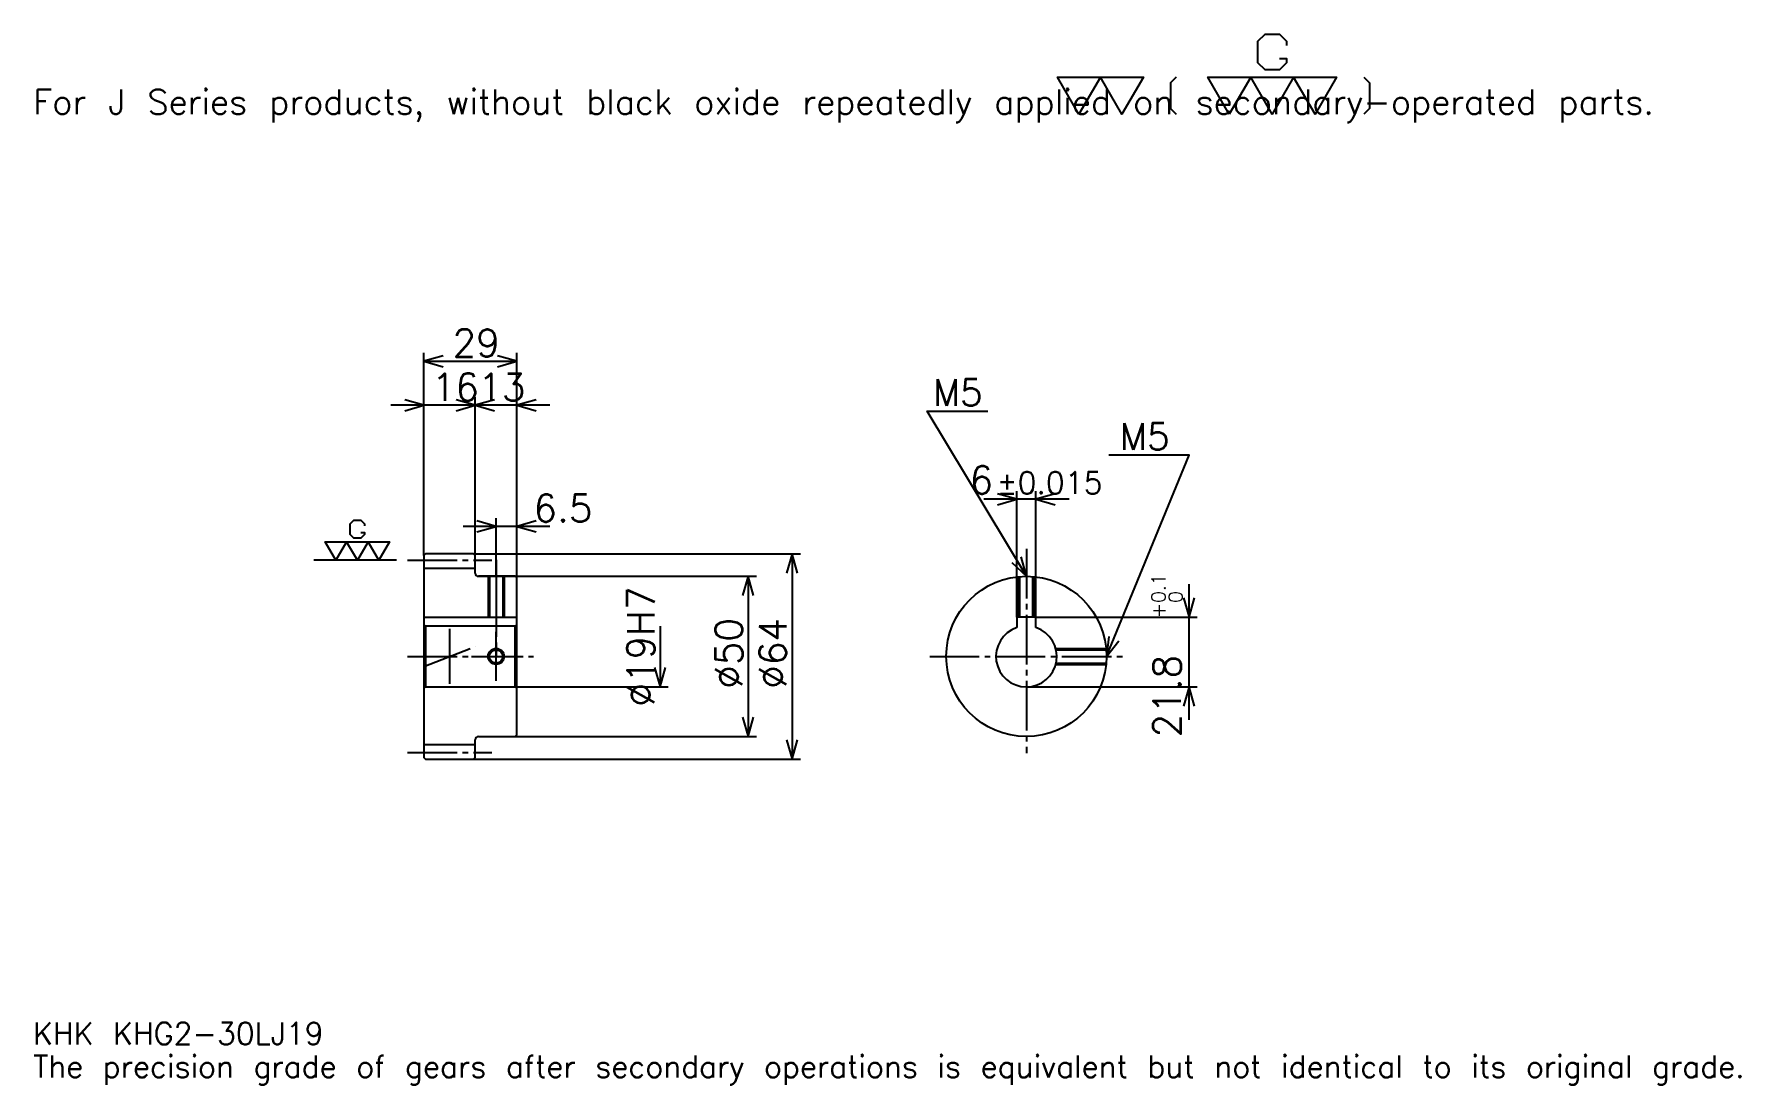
# Model space of a CAD drawing. Extents: x 17 to 550, y 6 to 334.
import ezdxf

# ---------------------------------------------------------------- set-up
doc = ezdxf.new("R2010")
doc.units = 0
doc.linetypes.add('DASHDOT', pattern=[20.608695, 15.456522, -1.717391, 1.717391, -1.717391])
doc.layers.get('0').update_dxf_attribs({"linetype": 'CONTINUOUS'})
doc.layers.add('DASHDOT', color=6, linetype='DASHDOT')
doc.styles.add('KANJI', font='TXT', dxfattribs={"bigfont": 'BIGFONT'})

msp = doc.modelspace()

# ---------------------------------------------------------------- linework, layer by layer
at = {"color": 5}
for p, q in [((139.108704, 171.967392), (139.108704, 234.652176)), ((168.108704, 171.967392), (168.108704, 234.652176)), ((139.108704, 232.07608), (168.108704, 232.07608)), ((165.413055, 218.33696), (128.804352, 218.33696)), ((178.413055, 218.33696), (144.804352, 218.33696)), ((155.108704, 171.967392), (155.108704, 220.913055)), ((340.369568, 189.010864), (313.760864, 189.010864)), ((324.065247, 152.267395), (324.065247, 191.58696)), ((330.065247, 152.267395), (330.065247, 191.58696)), ((161.608704, 171.967392), (161.608704, 183.130432)), ((178.413055, 180.554352), (151.304352, 180.554352)), ((139.108704, 171.467392), (139.108704, 171.967392)), ((154.608704, 171.967392), (168.108704, 171.967392)), ((155.108704, 171.467392), (155.108704, 171.967392)), ((161.608704, 164.967392), (161.608704, 171.967392)), ((161.608704, 164.967392), (161.608704, 171.967392)), ((168.108704, 171.967392), (256.554352, 171.967392)), ((168.108704, 164.467392), (168.108704, 171.967392)), ((253.978271, 171.967392), (253.978271, 107.967392)), ((156.108704, 164.967392), (168.108704, 164.967392)), ((168.108704, 164.967392), (242.815216, 164.967392)), ((240.239136, 164.967392), (240.239136, 114.967392)), ((377.826111, 120.163048), (377.826111, 162.571747)), ((212.76088, 149.467392), (212.76088, 130.467392)), ((330.065247, 152.267395), (380.402191, 152.267395)), ((168.108704, 130.467392), (215.336975, 130.467392)), ((327.065247, 130.467392), (380.402191, 130.467392)), ((156.108704, 114.967392), (168.108704, 114.967392)), ((168.108704, 114.967392), (242.815216, 114.967392)), ((154.608704, 107.967392), (168.108704, 107.967392)), ((168.108704, 107.967392), (256.554352, 107.967392))]:
    msp.add_line(p, q, dxfattribs=at)
at = {"color": 7}
for p, q in [((130.521744, 169.967392), (104.76088, 169.967392)), ((147.108704, 148.554352), (147.108704, 131.380432))]:
    msp.add_line(p, q, dxfattribs=at)
at = {"color": 4}
for p, q in [((139.108704, 167.467392), (155.108704, 167.467392)), ((139.108704, 152.267395), (168.108704, 152.267395)), ((139.608704, 149.467392), (139.608704, 130.467392)), ((167.608704, 149.467392), (168.108704, 149.967392)), ((167.608704, 130.467392), (168.108704, 129.967392)), ((139.108704, 112.467392), (155.108704, 112.467392))]:
    msp.add_line(p, q, dxfattribs=at)
at = {"color": 7}
for points in [[(405.991333, 326.544769), (408.223938, 326.544769), (408.223938, 325.2052), (405.991333, 322.972595), (401.526093, 322.972595), (399.293488, 325.2052), (399.293488, 331.903046), (401.526093, 334.135651), (405.991333, 334.135651), (408.223938, 331.903046), (408.223938, 330.563477)], [(343.478271, 309.130432), (336.780457, 320.73999), (363.571747, 320.73999), (356.873932, 309.130432), (350.176086, 320.73999), (343.478271, 309.130432)], [(373.841736, 320.73999), (372.055664, 318.953918), (372.055664, 310.916504), (373.841736, 309.130432)], [(390.363037, 309.130432), (383.665222, 320.73999), (423.852173, 320.73999), (417.154358, 309.130432), (410.456543, 320.73999), (403.758698, 309.130432), (397.060883, 320.73999), (390.363037, 309.130432)], [(432.33609, 320.73999), (434.122192, 318.953918), (434.122192, 310.916504), (432.33609, 309.130432)], [(119.444572, 178.674561), (120.560883, 178.674561), (120.560883, 178.004791), (119.444572, 176.888489), (117.211967, 176.888489), (116.095657, 178.004791), (116.095657, 181.353699), (117.211967, 182.470001), (119.444572, 182.470001), (120.560883, 181.353699), (120.560883, 180.683914)], [(111.630447, 169.967392), (108.281532, 175.772171), (128.375015, 175.772171), (125.026093, 169.967392), (121.677185, 175.772171), (118.32827, 169.967392), (114.979355, 175.772171), (111.630447, 169.967392)]]:
    msp.add_lwpolyline(points, dxfattribs=at)
at = {"color": 5}
for points in [[(145.119568, 233.793488), (139.108704, 232.07608), (145.119568, 230.358704)], [(162.097839, 230.358704), (168.108704, 232.07608), (162.097839, 233.793488)], [(133.097839, 216.619568), (139.108704, 218.33696), (133.097839, 220.054352)], [(149.097839, 216.619568), (155.108704, 218.33696), (149.097839, 220.054352)], [(161.119568, 220.054352), (155.108704, 218.33696), (161.119568, 216.619568)], [(174.119568, 220.054352), (168.108704, 218.33696), (174.119568, 216.619568)], [(327.065247, 164.967392), (296.152161, 216.489136), (315.043488, 216.489136)], [(352.065247, 139.967392), (377.826111, 202.75), (352.752197, 202.75)], [(318.054382, 187.293488), (324.065247, 189.010864), (318.054382, 190.728271)], [(336.076111, 190.728271), (330.065247, 189.010864), (336.076111, 187.293488)], [(155.597839, 178.83696), (161.608704, 180.554352), (155.597839, 182.271744)], [(174.119568, 182.271744), (168.108704, 180.554352), (174.119568, 178.83696)], [(255.695663, 165.956528), (253.978271, 171.967392), (252.26088, 165.956528)], [(322.5, 169.238083), (327.065247, 164.967392), (325.445312, 171.005264)], [(241.956528, 158.956528), (240.239136, 164.967392), (238.521744, 158.956528)], [(376.108704, 158.278259), (377.826111, 152.267395), (379.543518, 158.278259)], [(352.758148, 146.180267), (352.065247, 139.967392), (355.935852, 144.876404)], [(211.043488, 136.478256), (212.76088, 130.467392), (214.478271, 136.478256)], [(379.543518, 124.456528), (377.826111, 130.467392), (376.108704, 124.456528)], [(238.521744, 120.978264), (240.239136, 114.967392), (241.956528, 120.978264)], [(252.26088, 113.978264), (253.978271, 107.967392), (255.695663, 113.978264)]]:
    msp.add_lwpolyline(points, dxfattribs=at)
at = {"color": 4}
for points in [[(155.108704, 165.967392), (155.108704, 171.467392), (154.608704, 171.967392), (139.608704, 171.967392), (139.108704, 171.467392), (139.108704, 129.967392)], [(156.108704, 114.967392), (167.608704, 114.967392), (168.108704, 115.467392), (168.108704, 164.467392), (167.608704, 164.967392), (156.108704, 164.967392)], [(159.108704, 164.967392), (159.108704, 152.267395)], [(159.543701, 164.967392), (159.543701, 152.267395)], [(163.673706, 164.967392), (163.673706, 152.267395)], [(164.108704, 164.967392), (164.108704, 152.267395)], [(324.565247, 152.267395), (324.565247, 164.842072)], [(325.000244, 152.267395), (325.000244, 164.881958)], [(329.130249, 152.267395), (329.130249, 164.881958)], [(329.565247, 152.267395), (329.565247, 164.842072)], [(139.108704, 129.967392), (139.608704, 130.467392), (167.608704, 130.467392), (167.608704, 149.467392), (139.608704, 149.467392), (139.108704, 149.967392)], [(330.065247, 148.981262), (330.065247, 152.267395), (324.065247, 152.267395), (324.065247, 148.981262)], [(336.230377, 142.467392), (351.939911, 142.467392)], [(336.338074, 142.032394), (351.979797, 142.032394)], [(336.230377, 137.467392), (351.939911, 137.467392)], [(336.338074, 137.90239), (351.979797, 137.90239)], [(139.108704, 129.967392), (139.108704, 108.467392), (139.608704, 107.967392), (154.608704, 107.967392), (155.108704, 108.467392), (155.108704, 113.967392)]]:
    msp.add_lwpolyline(points, dxfattribs=at)
for centre, radius in [((327.065247, 139.967392), 25), ((161.608704, 139.967392), 2.065)]:
    msp.add_circle(centre, radius, dxfattribs=at)
at = {"color": 7}
msp.add_circle((161.608704, 139.967392), 2.5, dxfattribs=at)
at = {"color": 4}
for centre, radius, start, end in [((156.108704, 165.967392), 1, 180, 270), ((327.065247, 139.967392), 9.5, 108.40848033, 71.59151967), ((156.108704, 113.967392), 1, 90, 180)]:
    msp.add_arc(centre, radius, start, end, dxfattribs=at)
at = {"layer": 'DASHDOT', "color": 7}
for p, q in [((327.065247, 173.554352), (327.065247, 109.815216)), ((133.956528, 169.967392), (160.26088, 169.967392)), ((161.608704, 164.967392), (161.608704, 139.967392)), ((133.956528, 139.967392), (173.26088, 139.967392)), ((139.108704, 136.816101), (155.108704, 143.118683)), ((296.913055, 139.967392), (357.217407, 139.967392)), ((133.956528, 109.967392), (160.26088, 109.967392))]:
    msp.add_line(p, q, dxfattribs=at)
for points in [[(161.608704, 170.119568), (161.608704, 147.115219)], [(161.608704, 132.315216), (161.608704, 147.619568)], [(153.956528, 139.967392), (169.26088, 139.967392)]]:
    msp.add_lwpolyline(points, dxfattribs=at)

# ---------------------------------------------------------------- texts
at = {"color": 7, "style": 'KANJI'}
for s, height, p in [('For J Series products, without black oxide repeatedly applied on secondary-operated parts.', 7.728261, (17.173914, 309.130432)), ('29', 8.586957, (148.027176, 233.450012)), ('16', 8.586957, (141.527176, 219.710876)), ('13', 8.586957, (156.027176, 219.710876)), ('M5', 8.243479, (297.869568, 218.206512)), ('M5', 8.243479, (356.186951, 204.467392)), ('6', 8.586957, (309.340057, 190.728271)), ('%%p0.015', 6.869565, (317.840088, 190.728271)), ('6.5', 8.586957, (173.26088, 181.928253)), ('KHK KHG2-30LJ19', 6.869565, (17.173914, 18.891304)), ('The precision grade of gears after secondary operations is equivalent but not identical to its original grade.', 6.869565, (17.173914, 8.586957))]:
    msp.add_text(s, height=height, dxfattribs=at).set_placement(p)
for s, height, p in [('%%c19H7', 8.586957, (211.043488, 124.296196)), ('0.1', 4.293478, (370.441345, 156.679352)), ('0', 4.293478, (375.765259, 156.679352)), ('+', 4.293478, (370.441345, 151.870651)), ('%%c50', 8.586957, (238.521744, 129.877716)), ('%%c64', 8.586957, (252.26088, 129.877716)), ('21.8', 8.586957, (375.250031, 114.702896))]:
    msp.add_text(s, height=height, rotation=90, dxfattribs=at).set_placement(p)

doc.saveas('drawing.dxf')
